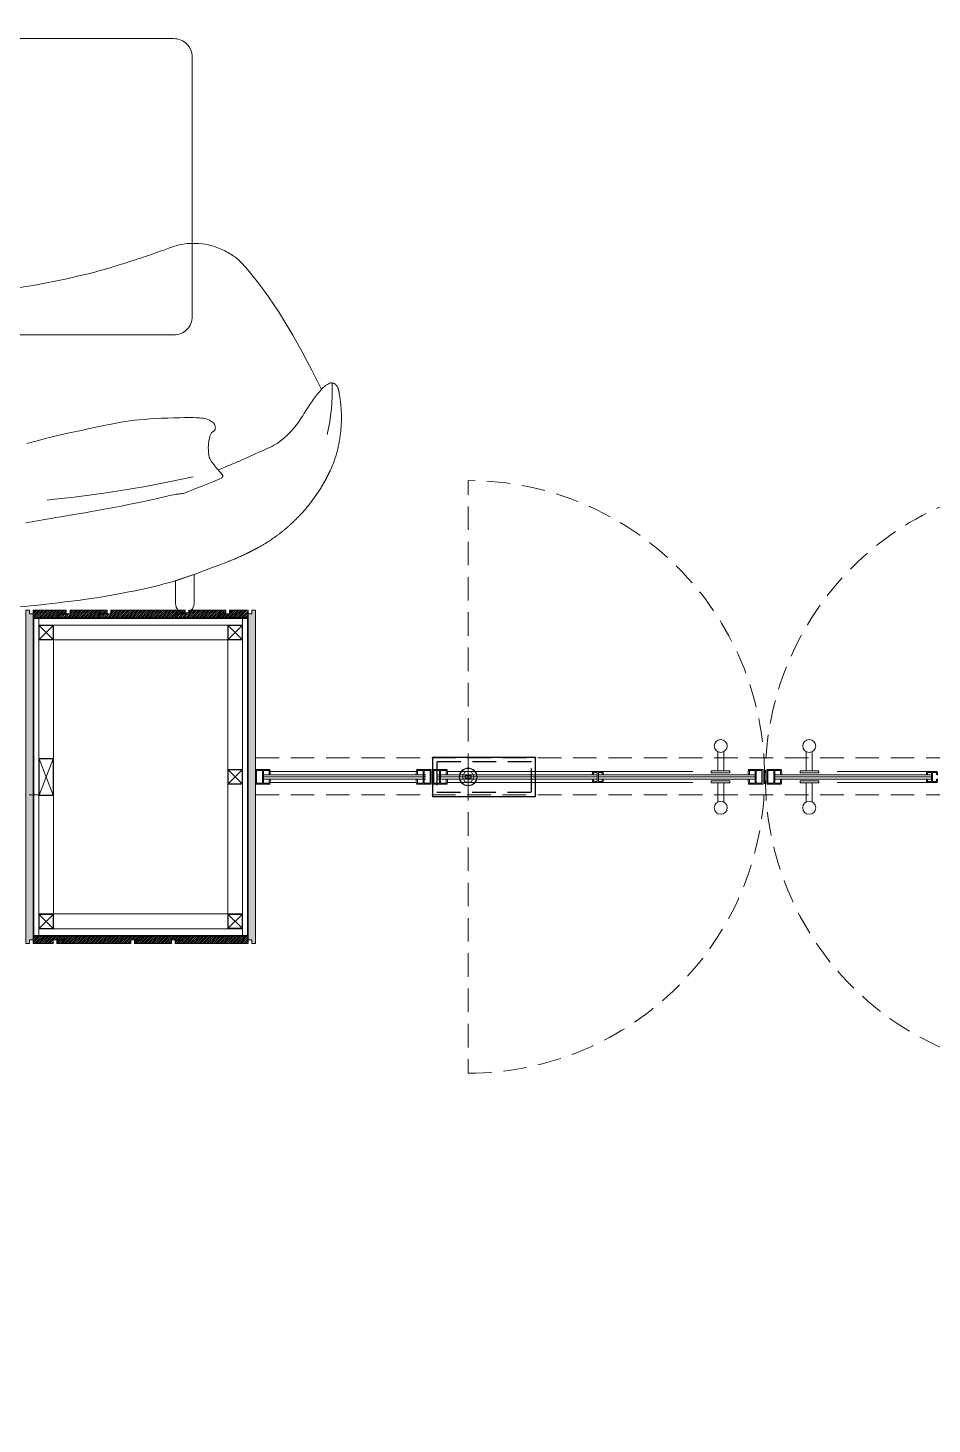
# Model space of a CAD drawing. Header units: centimetres. Extents: x 5488 to 20269, y -31398 to -19684.
# Drawn here: x 12848.1 to 13092.1, y -24178.9 to -23801.9 of the extents above; entities that cross this region are included whole.
import ezdxf

# ---------------------------------------------------------------- set-up
doc = ezdxf.new("R2010")
doc.units = ezdxf.units.CM
doc.linetypes.add('HIDDEN', pattern=[9.525, 6.35, -3.175])
doc.layers.add('0-LNS-VLF1', color=251, linetype='Continuous')
for name, color, linetype, lineweight in [('xxx_Auto_DIMENSION_INTERIOR', 33, 'Continuous', 0), ('xxx_Auto_Dograma_Cam', 153, 'Continuous', 0), ('xxx_Auto_Dograma_Metal', 157, 'Continuous', 0), ('xxx_Auto_Element_Dograma Metal', 211, 'Continuous', 20), ('xxx_Auto_Kaplama_Ahşap', 34, 'Continuous', 0), ('xxx_Auto_Kaplama_Ahşap Tarama', 16, 'Continuous', 5), ('xxx_Auto_Kaplama_Mermer', 43, 'Continuous', 13), ('xxx_Auto_Kaplama_Paslanmaz', 163, 'Continuous', 0), ('xxx_Auto_Kaplama_Siva Sap', 253, 'Continuous', 13), ('xxx_Auto_Konstruksiyon_Metal', 141, 'Continuous', 0), ('xxx_Auto_Mobilya_Ahsap', 34, 'Continuous', 20), ('xxx_Auto_Tefris_Silik', 252, 'Continuous', 13), ('xxx_Auto_Tefris_Tefris', 32, 'Continuous', 15)]:
    doc.layers.add(name, color=color, linetype=linetype, lineweight=lineweight)
doc.layers.add('xxx_Auto_Kaplama_Mermer Tarama', color=7, linetype='Continuous', lineweight=0, true_color=0xadadad)

# ---------------------------------------------------------------- blocks, each defined once
blk = doc.blocks.new('A$Cb3d25d0a')
at = {"layer": 'xxx_Auto_Konstruksiyon_Metal', "lineweight": 20}
h = blk.add_hatch(color=256, dxfattribs=at)
h.dxf.hatch_style = 1
h.paths.add_polyline_path([(2, 2), (2, -2), (-2, -2), (-2, 2)])
h.paths.add_polyline_path([(1.88, 1.88), (-1.88, 1.88), (-1.88, -1.88), (1.88, -1.88)], flags=16)
for points in [[(2, -2), (2, 2), (-2, 2), (-2, -2)], [(1.88, -1.88), (1.88, 1.88), (-1.88, 1.88), (-1.88, -1.88)]]:
    blk.add_lwpolyline(points, close=True, dxfattribs=at)
for points in [[(1.88, -1.88), (-1.88, 1.88)], [(1.88, 1.88), (-1.88, -1.88)]]:
    blk.add_lwpolyline(points, dxfattribs=at)
blk = doc.blocks.new('4X10 PROFİL')
at = {"layer": 'xxx_Auto_Konstruksiyon_Metal'}
h = blk.add_hatch(color=256, dxfattribs=at)
h.dxf.hatch_style = 1
h.paths.add_polyline_path([(6769.8, -31068.3), (6669.8, -31068.3), (6669.8, -31108.3), (6769.8, -31108.3)])
h.paths.add_polyline_path([(6768.8, -31107.3), (6670.8, -31107.3), (6670.8, -31069.3), (6768.8, -31069.3)], flags=16)
for p, q in [((6670.8, -31069.3), (6768.8, -31107.3)), ((6768.8, -31069.3), (6670.8, -31107.3))]:
    blk.add_line(p, q, dxfattribs=at)
for points in [[(6669.8, -31068.3), (6769.8, -31068.3), (6769.8, -31108.3), (6669.8, -31108.3)], [(6670.8, -31069.3), (6768.8, -31069.3), (6768.8, -31107.3), (6670.8, -31107.3)]]:
    blk.add_lwpolyline(points, close=True, dxfattribs=at)
blk = doc.blocks.new('gizliprofil_e')
at = {"layer": 'xxx_Auto_Element_Dograma Metal'}
for p, q in [((0.05, -2.3), (0.05, 1.1)), ((0.35, -2.3), (0.35, 1.1))]:
    blk.add_line(p, q, dxfattribs=at)
for points in [[(-1.7, -2.6), (2.2, -2.6), (2.2, 1.4), (-1.7, 1.4)], [(-1.5, 0.05), (-1.5, 0.05), (-1.5, 0.05), (-1.5, 1.1)], [(0.05, 1.1), (-1.5, 1.1)], [(0.35, -2.3), (1.9, -2.3), (1.9, 1.1), (0.35, 1.1)], [(-1.5, -1.25), (-1.5, -1.25), (-1.5, -1.25), (-1.5, -2.3)], [(-1.5, -2.3), (0.05, -2.3)]]:
    blk.add_lwpolyline(points, dxfattribs=at)
for centre, radius, start, end in [((3.52, 0.34), 5.32, 168.5228, 183.0808), ((-1.65, 0.24), 0.24, 230.6527, 307.686), ((2.75, -1.6), 4.56, 175.6886, 192.7072), ((-1.65, -1.44), 0.24, 52.3134, 129.3468)]:
    blk.add_arc(centre, radius, start, end, dxfattribs=at)
blk = doc.blocks.new('dograma_metal_orta')
at = {"layer": 'xxx_Auto_Element_Dograma Metal'}
for points in [[(-0.5, 1.5), (2.3, 1.5)], [(-0.3, -1.2), (0.75, -1.2), (0.75, 1.2), (-0.3, 1.2)], [(-0.3, 0.65), (-0.3, 0.65), (-0.3, 0.65), (-0.3, 1.2)], [(2.1, 1.2), (1.05, 1.2), (1.05, -1.2), (2.1, -1.2)], [(2.1, 0.65), (2.1, 0.65), (2.1, 0.65), (2.1, 1.2)], [(2.3, -1.5), (-0.5, -1.5)], [(-0.3, -0.65), (-0.3, -0.65), (-0.3, -0.65), (-0.3, -1.2)], [(2.1, -0.65), (2.1, -0.65), (2.1, -0.65), (2.1, -1.2)]]:
    blk.add_lwpolyline(points, dxfattribs=at)
for centre, radius, start, end in [((4.24, 0.52), 4.84, 168.2942, 178.3809), ((-0.45, 0.84), 0.24, 230.6527, 307.686), ((2.25, 0.84), 0.24, 232.314, 309.3473), ((-2.44, 0.52), 4.84, 1.6191, 11.7058), ((-0.45, -0.84), 0.24, 52.3134, 129.3468), ((4.24, -0.52), 4.84, 181.6185, 191.7052), ((2.25, -0.84), 0.24, 50.6532, 127.6866), ((-2.44, -0.52), 4.84, 348.2945, 358.3815)]:
    blk.add_arc(centre, radius, start, end, dxfattribs=at)
blk = doc.blocks.new('pivot sistemi')
at = {"layer": 'xxx_Auto_Dograma_Metal', "ltscale": 6.7}
for points in [[(6661.8, -33366.1), (6645.3, -33366.1), (6637.1, -33380.4), (6645.3, -33394.6), (6661.8, -33394.6), (6670, -33380.4)], [(6645.6, -33384), (6661.5, -33384), (6661.5, -33376.7), (6645.6, -33376.7)]]:
    blk.add_lwpolyline(points, close=True, dxfattribs=at)
for radius in [24, 23]:
    blk.add_circle((6653.5, -33380.4), radius, dxfattribs=at)
blk = doc.blocks.new('kulp')
at = {"layer": 'xxx_Auto_Element_Dograma Metal'}
for points in [[(2.5, -0.5), (2.5, 0), (-2.5, 0), (-2.5, -0.5), (2.5, -0.5)], [(-0.73, -5.69), (-0.73, -0.5)], [(0.87, -5.69), (0.87, -0.5)]]:
    blk.add_lwpolyline(points, dxfattribs=at)
at = {"layer": 'xxx_Auto_Kaplama_Ahşap'}
blk.add_circle((0.07, -7.25), 1.75, dxfattribs=at)
blk = doc.blocks.new('A$C85cc6fa7')
at = {"elevation": -91.32}
blk.add_lwpolyline([(-192.92, -1.8), (-192.92, -9.67), (-187.89, -7.98), (-187.92, -1.8, 1)], format="xyb", close=True, dxfattribs=at)
for points in [[(-200.3, -35.64), (-200.46, -35.82), (-200.57, -35.98), (-200.64, -36.12), (-200.66, -36.25), (-200.66, -36.36), (-200.63, -36.47), (-200.58, -36.56), (-200.52, -36.65), (-200.45, -36.74), (-200.38, -36.83), (-200.3, -36.92), (-200.22, -37.02), (-200.13, -37.12), (-200.03, -37.23), (-199.91, -37.36), (-199.79, -37.5), (-199.65, -37.65), (-199.51, -37.82), (-199.35, -38), (-199.19, -38.19), (-199.02, -38.39), (-198.85, -38.6), (-198.67, -38.82), (-198.5, -39.03), (-198.33, -39.25), (-198.16, -39.47), (-198, -39.69), (-197.85, -39.9), (-197.71, -40.1), (-197.58, -40.3), (-197.46, -40.48), (-197.35, -40.65), (-197.26, -40.8), (-197.19, -40.95), (-197.13, -41.09), (-197.07, -41.23), (-197.03, -41.38), (-196.99, -41.54), (-196.96, -41.73), (-196.92, -41.94), (-196.89, -42.18), (-196.86, -42.45), (-196.83, -42.74), (-196.81, -43.06), (-196.79, -43.39), (-196.78, -43.73), (-196.78, -44.08), (-196.79, -44.43), (-196.82, -44.79), (-196.85, -45.14), (-196.89, -45.48), (-196.95, -45.81), (-197.01, -46.13), (-197.07, -46.43), (-197.15, -46.71), (-197.22, -46.97), (-197.31, -47.2), (-197.39, -47.4), (-197.48, -47.58), (-197.57, -47.74), (-197.67, -47.87), (-197.76, -47.99), (-197.86, -48.09), (-197.96, -48.18), (-198.05, -48.26), (-198.15, -48.33), (-198.24, -48.39), (-198.33, -48.46), (-198.41, -48.54), (-198.48, -48.62), (-198.55, -48.72), (-198.6, -48.84), (-198.64, -48.98), (-198.67, -49.14), (-198.68, -49.32), (-198.67, -49.5), (-198.64, -49.7), (-198.58, -49.9), (-198.5, -50.1), (-198.39, -50.3), (-198.24, -50.49), (-198.07, -50.67), (-197.86, -50.84), (-197.64, -51), (-197.39, -51.16), (-197.12, -51.3), (-196.84, -51.43), (-196.54, -51.55), (-196.22, -51.65), (-195.87, -51.75), (-195.46, -51.83), (-194.96, -51.9), (-194.36, -51.95), (-193.63, -51.99), (-192.74, -52.01), (-191.68, -52.02), (-190.42, -52.01), (-189.01, -51.99), (-187.48, -51.95), (-185.87, -51.9), (-184.23, -51.83), (-182.59, -51.75), (-181.01, -51.65), (-179.51, -51.55), (-178.14, -51.43), (-176.86, -51.29), (-175.63, -51.14), (-174.43, -50.96), (-173.2, -50.76), (-171.92, -50.52), (-170.53, -50.26), (-169.02, -49.95), (-167.34, -49.61), (-165.53, -49.23), (-163.61, -48.83), (-161.64, -48.4), (-159.65, -47.96), (-157.67, -47.52), (-155.75, -47.07), (-153.91, -46.63), (-152.2, -46.2), (-150.62, -45.78), (-149.16, -45.38), (-147.83, -45)], [(-147.54, -23.65), (-148.39, -23.78), (-149.26, -23.92), (-150.17, -24.07), (-151.12, -24.24), (-152.13, -24.42), (-153.22, -24.61), (-154.39, -24.81), (-155.66, -25.02), (-157.01, -25.25), (-158.47, -25.49), (-160.01, -25.74), (-161.66, -26.02), (-163.41, -26.32), (-165.26, -26.65), (-167.21, -27), (-169.23, -27.38), (-171.27, -27.76), (-173.3, -28.15), (-175.28, -28.54), (-177.16, -28.92), (-178.91, -29.28), (-180.5, -29.62), (-181.88, -29.93), (-183.07, -30.2), (-184.09, -30.44), (-184.97, -30.66), (-185.71, -30.84), (-186.33, -30.99), (-186.87, -31.12), (-187.34, -31.21), (-187.75, -31.28), (-188.12, -31.32), (-188.45, -31.36), (-188.76, -31.38), (-189.06, -31.41), (-189.36, -31.44), (-189.66, -31.49), (-189.98, -31.55), (-190.34, -31.65), (-190.8, -31.81), (-191.45, -32.06), (-192.37, -32.42), (-193.63, -32.93), (-195.32, -33.62), (-197.52, -34.51), (-200.3, -35.64)], [(-153.31, -29.76), (-154.47, -29.88), (-160.54, -30.55), (-166.61, -31.36), (-169.82, -31.83), (-179.82, -33.45), (-186.08, -34.65), (-192.65, -36.07)]]:
    blk.add_lwpolyline(points)
blk.add_rational_spline([(-230.4, -61.37), (-231.22, -61.17), (-231.86, -60.23), (-232.04, -58.95), (-233.32, -52.41), (-232.78, -45.77), (-230.47, -39.52), (-226.48, -29.9), (-219.33, -21.93), (-210.21, -16.92), (-209.16, -16.36), (-208.11, -15.82), (-207.04, -15.3), (-202.09, -12.89), (-196.81, -11.18), (-191.49, -9.13), (-185.26, -6.99), (-178.98, -5.61), (-172.65, -4.45), (-163.9, -2.8), (-154.69, -1.64), (-145.46, -0.97), (-135.7, -0.28), (-135.92, -0.14), (-0.67, 0), (105.96, -0.14), (115.74, -0.28), (125.5, -0.97), (134.73, -1.64), (143.93, -2.8), (153.04, -4.45), (159.02, -5.61), (165.3, -6.99), (171.52, -9.31), (176.85, -11.18), (182.12, -12.89), (187.08, -15.3), (188.15, -15.82), (189.2, -16.36), (190.25, -16.92), (199.37, -21.93), (206.51, -29.9), (210.5, -39.52), (212.7, -45.79), (213.23, -52.41), (212.07, -58.95), (211.89, -60.23), (211.26, -61.17), (210.44, -61.37)], [1, 1, 1, 1, 0.975140189913, 0.975140189913, 1, 1, 1, 1, 1, 1, 1, 1, 1, 1, 1, 1, 1, 1, 1, 1, 1, 1, 1, 1, 1, 1, 1, 1, 1, 1, 1, 1, 1, 1, 1, 1, 1, 1, 1, 1, 1, 0.978284231386, 0.978284231386, 1, 1, 1, 1], degree=3, knots=[0, 0, 0, 0, 1, 1, 1, 1.547896, 1.547896, 1.547896, 2.547896, 2.547896, 2.547896, 3.547896, 3.547896, 3.547896, 4.547896, 4.547896, 4.547896, 5.547896, 5.547896, 5.547896, 6.547896, 6.547896, 6.547896, 7.547896, 7.547896, 7.547896, 8.547896, 8.547896, 8.547896, 9.547896, 9.547896, 9.547896, 10.547896, 10.547896, 10.547896, 11.547896, 11.547896, 11.547896, 12.547896, 12.547896, 12.547896, 13.547896, 13.547896, 13.547896, 14.059772, 14.059772, 14.059772, 15.059772, 15.059772, 15.059772, 15.059772])
for points, knots in [([(-230.4, -61.37), (-230.29, -61.39), (-230.19, -61.32), (-230.16, -61.21), (-230.16, -61.21), (-230.16, -61.22), (-230.16, -61.22), (-230.16, -61.33), (-230.06, -61.41), (-229.96, -61.4), (-229.62, -61.39), (-229.28, -61.25), (-228.98, -60.99), (-228.72, -60.85), (-228.46, -60.7), (-228.22, -60.53), (-227.94, -60.31), (-227.68, -60.05), (-227.44, -59.78), (-225.82, -58.03), (-224.49, -56.05), (-223.22, -54.05), (-222.36, -52.7), (-221.52, -51.35), (-220.55, -50.07), (-218.89, -47.87), (-216.84, -45.88), (-214.45, -44.54), (-213.75, -44.15), (-213.03, -43.82), (-212.3, -43.49), (-209.93, -42.42), (-207.56, -41.36), (-205.19, -40.3), (-205.19, -40.3), (-205.19, -40.3), (-205.19, -40.3), (-203.8, -39.7), (-202.41, -39.11), (-201.02, -38.52), (-200.49, -38.31), (-199.96, -38.11), (-199.43, -37.9)], [0, 0, 0, 0, 1, 1, 1, 2, 2, 2, 3, 3, 3, 4, 4, 4, 5, 5, 5, 6, 6, 6, 7, 7, 7, 8, 8, 8, 9, 9, 9, 10, 10, 10, 11, 11, 11, 12, 12, 12, 13, 13, 13, 13.545458, 13.545458, 13.545458, 13.545458]), ([(205.46, -57.32), (205.45, -57.39), (205.44, -57.46), (205.43, -57.53), (205.4, -57.77), (205.37, -58.02), (205.33, -58.27), (205.19, -59.06), (205.01, -59.84), (204.79, -60.62), (204.61, -61.26), (204.4, -61.9), (204.18, -62.53), (200.24, -74), (194.05, -84.57), (185.96, -93.61), (185.23, -94.47), (184.46, -95.08), (183.63, -95.65), (182.65, -96.32), (181.59, -96.92), (180.49, -97.43), (179.3, -97.96), (178.05, -98.38), (176.77, -98.66), (175.68, -98.9), (174.56, -99.03), (173.44, -99.07), (172.45, -99.09), (171.47, -99.04), (170.49, -98.91), (169.43, -98.77), (168.38, -98.53), (167.36, -98.2), (166.8, -98.02), (166.25, -97.82), (165.71, -97.61), (164.45, -97.15), (163.19, -96.69), (161.92, -96.24), (160.11, -95.61), (158.29, -94.99), (156.45, -94.4), (155.41, -93.96), (154.01, -93.52), (152.6, -93.11), (149.77, -92.27), (146.93, -91.5), (144.06, -90.79), (134.44, -88.41), (124.63, -86.66), (114.76, -85.86), (110.2, -85.49), (105.63, -85.32), (101.06, -85.12), (2.58, -85.04), (0.95, -84.96), (-0.67, -84.88), (-2.3, -84.96), (-3.93, -85.04), (-131.02, -85.12), (-135.59, -85.32), (-130.17, -85.49), (-134.73, -85.86), (-144.6, -86.66), (-154.4, -88.41), (-164.02, -90.79), (-166.89, -91.5), (-169.74, -92.27), (-172.21, -93.11), (-173.62, -93.52), (-175.02, -93.96), (-176.42, -94.4), (-178.25, -94.99), (-180.07, -95.61), (-181.89, -96.24), (-183.15, -96.69), (-184.42, -97.15), (-185.67, -97.61), (-186.22, -97.82), (-186.76, -98.02), (-187.32, -98.2), (-188.34, -98.53), (-189.39, -98.77), (-190.45, -98.91), (-191.43, -99.04), (-192.42, -99.09), (-193.4, -99.07), (-194.52, -99.03), (-195.64, -98.9), (-196.74, -98.66), (-198.01, -98.38), (-199.26, -97.96), (-200.45, -97.43), (-201.55, -96.92), (-202.61, -96.32), (-203.59, -95.65), (-204.42, -95.08), (-205.19, -94.47), (-205.93, -93.61), (-214.01, -84.57), (-220.2, -74), (-227.31, -59.65)], [0, 0, 0, 0, 0.109097, 0.109097, 0.109097, 1.109097, 1.109097, 1.109097, 2.109097, 2.109097, 2.109097, 3.109097, 3.109097, 3.109097, 4.109097, 4.109097, 4.109097, 5.109097, 5.109097, 5.109097, 6.109097, 6.109097, 6.109097, 7.109097, 7.109097, 7.109097, 8.109097, 8.109097, 8.109097, 9.109097, 9.109097, 9.109097, 10.109097, 10.109097, 10.109097, 11.109097, 11.109097, 11.109097, 12.109097, 12.109097, 12.109097, 13.109097, 13.109097, 13.109097, 14.109097, 14.109097, 14.109097, 15.109097, 15.109097, 15.109097, 16.109097, 16.109097, 16.109097, 17.109097, 17.109097, 17.109097, 18.109097, 18.109097, 18.109097, 19.109097, 19.109097, 19.109097, 20.109097, 20.109097, 20.109097, 21.109097, 21.109097, 21.109097, 22.109097, 22.109097, 22.109097, 23.109097, 23.109097, 23.109097, 24.109097, 24.109097, 24.109097, 25.109097, 25.109097, 25.109097, 26.109097, 26.109097, 26.109097, 27.109097, 27.109097, 27.109097, 28.109097, 28.109097, 28.109097, 29.109097, 29.109097, 29.109097, 30.109097, 30.109097, 30.109097, 31.109097, 31.109097, 31.109097, 32.109097, 32.109097, 32.109097, 33.109097, 33.109097, 33.109097, 33.109097])]:
    blk.add_open_spline(points, degree=3, knots=knots)
blk.add_open_spline([(-230.16, -61.21), (-230.36, -56.59), (-229.92, -51.95), (-228.86, -47.44)], degree=3)

msp = doc.modelspace()

# ---------------------------------------------------------------- hatches: boundary and pattern name
at = {"layer": 'xxx_Auto_Kaplama_Ahşap Tarama'}
h = msp.add_hatch(dxfattribs=at)
h.set_pattern_fill('AR-CONC', color=256, scale=0.5)
h.set_pattern_definition([(50, (809.53, -3617.59), (91.09233, -7.96954), [9.525, -104.775]), (355, (809.53, -3617.59), (-17.6217, 95.52842), [7.62, -83.8203]), (100.45144, (817.12, -3618.255), (73.47062, 87.55888), [8.095, -89.04512]), (46.1842, (809.53, -3592.19), (135.5395, -21.02116), [14.2875, -157.1625]), (96.63556, (820.83, -3593.94), (118.70207, 123.71306), [12.1425, -133.5678]), (351.18415, (809.53, -3592.19), (118.70207, 123.71306), [11.43, -125.72987]), (21, (822.23, -3598.54), (75.8072, -51.1326), [9.525, -104.775]), (326, (822.23, -3598.54), (30.901, 92.09398), [7.62, -83.82]), (71.45144, (828.55, -3602.8), (106.7082, 40.96138), [8.095, -89.04497]), (37.5, (809.53, -3617.59), (1.5443, 42.27752), [0, -82.804, 0, -85.09, 0, -84.1375]), (7.5, (809.53, -3617.59), (33.40983, 50.09029), [0, -48.514, 0, -80.899, 0, -32.0675]), (327.5, (781.21, -3617.59), (67.795298, -2.864372), [0, -31.75, 0, -99.06, 0, -131.445]), (317.5, (768.51, -3617.59), (74.06459, 12.71325), [0, -41.275, 0, -65.786, 0, -93.345])])
edge = h.paths.add_edge_path()
edge.add_line((9312.93, -27555.32), (9330.63, -27555.32))
edge.add_arc((9330.63, -27548.32), 7, 270, 349.5592)
edge.add_arc((-12655703.85, 2009176.56), 12827763.88, 350.864209315, 350.864469123)
edge.add_line((9346.75, -27492.16), (9332.45, -27492.16))
edge.add_line((9332.45, -27492.16), (9332.45, -27061.1))
edge.add_line((9332.45, -27061.1), (9346.75, -27061.1))
edge.add_arc((-12660642.43, -2064524.01), 12832765.91, 9.135530923, 9.13579064)
edge.add_arc((9330.63, -27004.94), 7, 10.4408, 90)
edge.add_line((9330.63, -26997.94), (9312.93, -26997.94))
edge.add_arc((9312.93, -27004.94), 7, 90, 170.4864)
edge.add_arc((10864.46, -27276.63), 1582.14, 170.06944, 189.93056)
edge.add_arc((9312.93, -27548.32), 7, 189.5136, 270)
at = {"layer": 'xxx_Auto_Kaplama_Ahşap Tarama', "true_color": 0xcba65d}
h = msp.add_hatch(dxfattribs=at)
h.set_pattern_fill('JIS_WOOD', color=43, scale=0.5)
h.set_pattern_definition([(45, (-14921.84782, 0), (-0.2499999996, 0.2499999996), [])])
h.paths.add_polyline_path([(12849.48, -23959.17), (12849.48, -23961.18), (12856.43, -23961.18), (12856.43, -23960.07), (12858.43, -23960.07), (12858.43, -23959.17)])
h = msp.add_hatch(dxfattribs=at)
h.set_pattern_fill('JIS_WOOD', color=43, scale=0.5)
h.set_pattern_definition([(45, (6848.57595, -1276.23834), (-0.2499999996, 0.2499999996), [])])
h.paths.add_polyline_path([(12859.43, -23960.18), (12856.43, -23960.18), (12856.43, -23961.18), (12856.75, -23961.18), (12867.43, -23961.18), (12867.43, -23960.07), (12869.43, -23960.07), (12869.43, -23959.17), (12859.43, -23959.17)])
h = msp.add_hatch(dxfattribs=at)
h.set_pattern_fill('JIS_WOOD', color=43, scale=0.5)
h.set_pattern_definition([(45, (-14889.8065, 0), (-0.2499999996, 0.2499999996), [])])
h.paths.add_polyline_path([(12870.43, -23960.18), (12867.43, -23960.18), (12867.43, -23961.18), (12867.75, -23961.18), (12888.47, -23961.18), (12888.47, -23960.07), (12890.47, -23960.07), (12890.47, -23959.17), (12870.43, -23959.17)])
h = msp.add_hatch(dxfattribs=at)
h.set_pattern_fill('JIS_WOOD', color=43, scale=0.5)
h.set_pattern_definition([(45, (6880.61725, -1276.23834), (-0.2499999996, 0.2499999996), [])])
h.paths.add_polyline_path([(12891.48, -23960.18), (12888.48, -23960.18), (12888.48, -23961.18), (12888.8, -23961.18), (12899.47, -23961.18), (12899.47, -23960.07), (12901.47, -23960.07), (12901.47, -23959.17), (12891.48, -23959.17)])
h = msp.add_hatch(dxfattribs=at)
h.set_pattern_fill('JIS_WOOD', color=43, scale=0.5)
h.set_pattern_definition([(45, (6827.6201, -1276.23543), (-0.2499999996, 0.2499999996), [])])
h.paths.add_polyline_path([(12902.47, -23960.17), (12899.47, -23960.17), (12899.47, -23961.17), (12899.79, -23961.17), (12907.48, -23961.17), (12907.48, -23959.17), (12902.47, -23959.17)])
h = msp.add_hatch(dxfattribs=at)
h.set_pattern_fill('JIS_WOOD', color=43, scale=0.5)
h.set_pattern_definition([(45, (6827.26144, -1364.2336), (-0.2499999996, 0.2499999996), [])])
h.paths.add_polyline_path([(12854.84, -24048.17), (12857.83, -24048.17), (12857.83, -24047.17), (12857.52, -24047.17), (12849.49, -24047.17), (12849.49, -24049.17), (12854.84, -24049.17)])
h = msp.add_hatch(dxfattribs=at)
h.set_pattern_fill('JIS_WOOD', color=43, scale=0.5)
h.set_pattern_definition([(45, (6848.2614, -1364.2336), (-0.2499999996, 0.2499999996), [])])
h.paths.add_polyline_path([(12875.84, -24048.17), (12878.83, -24048.17), (12878.83, -24047.17), (12878.52, -24047.17), (12857.84, -24047.17), (12857.83, -24048.27), (12855.84, -24048.27), (12855.84, -24049.17), (12875.84, -24049.17)])
h = msp.add_hatch(dxfattribs=at)
h.set_pattern_fill('JIS_WOOD', color=43, scale=0.5)
h.set_pattern_definition([(45, (6859.25896, -1364.2365), (-0.2499999996, 0.2499999996), [])])
h.paths.add_polyline_path([(12886.83, -24048.17), (12889.83, -24048.17), (12889.83, -24047.17), (12889.51, -24047.17), (12878.83, -24047.17), (12878.83, -24048.27), (12876.83, -24048.27), (12876.83, -24049.17), (12886.83, -24049.17)])
h = msp.add_hatch(dxfattribs=at)
h.set_pattern_fill('JIS_WOOD', color=43, scale=0.5)
h.set_pattern_definition([(45, (6864.09444, -1364.2365), (-0.2499999996, 0.2499999996), [])])
h.paths.add_polyline_path([(12907.47, -24047.17), (12903.47, -24047.17), (12889.83, -24047.17), (12889.83, -24048.27), (12887.83, -24048.27), (12887.83, -24049.17), (12907.47, -24049.17)])
at = {"layer": 'xxx_Auto_Kaplama_Mermer Tarama'}
h = msp.add_hatch(dxfattribs=at)
h.set_pattern_fill('AR-CONC', color=241, scale=0.01)
h.set_pattern_definition([(50, (6749.1557, -1364.2366), (1.82184669, -0.15939086), [0.1905, -2.0955]), (355, (6749.1557, -1364.2366), (-0.35243421, 1.91056845), [0.1524, -1.67640584]), (100.451445, (6749.3075, -1364.2498), (1.46941247, 1.75117752), [0.16190009, -1.78090245]), (46.1842, (6749.1557, -1363.7286), (2.7107904, -0.42042328), [0.28575, -3.14325]), (96.635558, (6749.3816, -1363.7636), (2.37404134, 2.47426125), [0.24285023, -2.67135608]), (351.184151, (6749.1557, -1363.7286), (2.37404134, 2.47426125), [0.22859967, -2.51459732]), (21, (6749.4097, -1363.8556), (1.51614391, -1.02265198), [0.1905, -2.0955]), (326, (6749.4097, -1363.8556), (0.61802028, 1.84187966), [0.1524, -1.6764]), (71.451445, (6749.536, -1363.9408), (2.13416419, 0.81922769), [0.16190009, -1.78089938]), (37.5, (6749.1557, -1364.23656), (0.030886033, 0.845550389), [0, -1.65608, 0, -1.7018, 0, -1.68275]), (7.5, (6749.1557, -1364.2366), (0.668196625, 1.001805748), [0, -0.97028, 0, -1.61798, 0, -0.64135]), (327.5, (6748.5893, -1364.23656), (1.355905952, -0.05728744), [0, -0.635, 0, -1.9812, 0, -2.6289]), (317.5, (6748.3353, -1364.2366), (1.481291814, 0.25426491), [0, -0.8255, 0, -1.31572, 0, -1.8669])])
h.paths.add_polyline_path([(12847.49, -24049.17), (12848.49, -24049.17), (12848.49, -24048.17), (12849.49, -24048.17), (12849.49, -24047.17), (12849.49, -23961.17), (12849.49, -23961.17), (12849.49, -23960.17), (12848.49, -23960.17), (12848.49, -23959.17), (12847.49, -23959.17)])
h = msp.add_hatch(dxfattribs=at)
h.set_pattern_fill('AR-CONC', color=241, scale=0.01)
h.set_pattern_definition([(50, (6864.1045, -1353.1442), (1.82184669, -0.15939086), [0.1905, -2.0955]), (355, (6864.1045, -1353.1442), (-0.35243421, 1.91056845), [0.1524, -1.67640584]), (100.451445, (6864.2564, -1353.1575), (1.46941247, 1.75117752), [0.16190009, -1.78090245]), (46.1842, (6864.1045, -1352.6362), (2.7107904, -0.42042328), [0.28575, -3.14325]), (96.635558, (6864.3304, -1352.6712), (2.37404134, 2.47426125), [0.24285023, -2.67135608]), (351.184151, (6864.1045, -1352.6362), (2.37404134, 2.47426125), [0.22859967, -2.51459732]), (21, (6864.3585, -1352.7632), (1.51614391, -1.02265198), [0.1905, -2.0955]), (326, (6864.3585, -1352.7632), (0.61802028, 1.84187966), [0.1524, -1.6764]), (71.451445, (6864.4849, -1352.8484), (2.13416419, 0.81922769), [0.16190009, -1.78089938]), (37.5, (6864.10455, -1353.1442), (0.030886033, 0.845550389), [0, -1.65608, 0, -1.7018, 0, -1.68275]), (7.5, (6864.10455, -1353.1442), (0.668196625, 1.001805748), [0, -0.97028, 0, -1.61798, 0, -0.64135]), (327.5, (6863.5381, -1353.1442), (1.355905952, -0.05728744), [0, -0.635, 0, -1.9812, 0, -2.6289]), (317.5, (6863.2841, -1353.1442), (1.481291814, 0.25426491), [0, -0.8255, 0, -1.31572, 0, -1.8669])])
h.paths.add_polyline_path([(12909.48, -23959.17), (12908.48, -23959.17), (12908.48, -23960.17), (12907.48, -23960.17), (12907.48, -23961.17), (12907.48, -24047.17), (12907.48, -24047.17), (12907.48, -24048.17), (12908.48, -24048.17), (12908.48, -24049.17), (12909.48, -24049.17)])

# ---------------------------------------------------------------- linework, layer by layer
at = {"layer": '0-LNS-VLF1'}
msp.add_lwpolyline([(12985.09, -23998.92), (12957.29, -23998.92), (12957.29, -24009.42), (12985.09, -24009.42)], close=True, dxfattribs=at)
at = {"layer": '0-LNS-VLF1', "linetype": 'HIDDEN'}
msp.add_lwpolyline([(12983.94, -24000.07), (12958.44, -24000.07), (12958.44, -24008.27), (12983.94, -24008.27)], close=True, dxfattribs=at)
at = {"layer": 'xxx_Auto_DIMENSION_INTERIOR'}
msp.add_lwpolyline([(12909.49, -23999.17), (12909.49, -24009.17)], dxfattribs=at)
at = {"layer": 'xxx_Auto_Dograma_Cam'}
for points in [[(12955.49, -24003.57), (12911.64, -24003.57)], [(12955.49, -24004.17), (12911.64, -24004.17)], [(12958.69, -24003.57), (13001.74, -24003.57)], [(12958.69, -24004.17), (13001.74, -24004.17)], [(13044.34, -24003.57), (13002.04, -24003.57)], [(13044.34, -24004.17), (13002.04, -24004.17)], [(13049.65, -24003.57), (13091.95, -24003.57)], [(13049.65, -24004.17), (13091.95, -24004.17)], [(12955.49, -24004.77), (12911.64, -24004.77)], [(12958.69, -24004.77), (13001.74, -24004.77)], [(13044.34, -24004.77), (13002.04, -24004.77)], [(13049.65, -24004.77), (13091.95, -24004.77)]]:
    msp.add_lwpolyline(points, dxfattribs=at)
at = {"layer": 'xxx_Auto_Dograma_Metal'}
for points in [[(12952.89, -24002.67), (12913.47, -24002.67)], [(12961.29, -24002.67), (13000.49, -24002.67)], [(13027.49, -24002.67), (13003.29, -24002.67)], [(13066.5, -24002.67), (13090.7, -24002.67)], [(12952.89, -24005.67), (12913.48, -24005.67)], [(12961.29, -24005.67), (13000.49, -24005.67)], [(13027.49, -24005.67), (13003.39, -24005.67)], [(13066.5, -24005.67), (13090.7, -24005.67)]]:
    msp.add_lwpolyline(points, dxfattribs=at)
at = {"layer": 'xxx_Auto_Kaplama_Ahşap'}
for points in [[(12849.48, -23961.18), (12856.43, -23961.18), (12856.43, -23960.07), (12858.43, -23960.07), (12858.43, -23959.17), (12849.48, -23959.17)], [(12859.43, -23960.18), (12856.43, -23960.18), (12856.43, -23961.18), (12856.75, -23961.18), (12867.43, -23961.18), (12867.43, -23960.07), (12869.43, -23960.07), (12869.43, -23959.17), (12859.43, -23959.17)], [(12870.43, -23960.18), (12867.43, -23960.18), (12867.43, -23961.18), (12867.75, -23961.18), (12888.47, -23961.18), (12888.47, -23960.07), (12890.47, -23960.07), (12890.47, -23959.17), (12870.43, -23959.17)], [(12891.48, -23960.18), (12888.48, -23960.18), (12888.48, -23961.18), (12888.8, -23961.18), (12899.47, -23961.18), (12899.47, -23960.07), (12901.47, -23960.07), (12901.47, -23959.17), (12891.48, -23959.17)], [(12902.47, -23960.17), (12899.47, -23960.17), (12899.47, -23961.17), (12899.79, -23961.17), (12907.48, -23961.17), (12907.48, -23959.17), (12902.47, -23959.17)], [(12854.84, -24048.17), (12857.83, -24048.17), (12857.83, -24047.17), (12857.52, -24047.17), (12849.49, -24047.17), (12849.49, -24049.17), (12854.84, -24049.17)], [(12875.84, -24048.17), (12878.83, -24048.17), (12878.83, -24047.17), (12878.52, -24047.17), (12857.84, -24047.17), (12857.83, -24048.27), (12855.84, -24048.27), (12855.84, -24049.17), (12875.84, -24049.17)], [(12886.83, -24048.17), (12889.83, -24048.17), (12889.83, -24047.17), (12889.51, -24047.17), (12878.83, -24047.17), (12878.83, -24048.27), (12876.83, -24048.27), (12876.83, -24049.17), (12886.83, -24049.17)], [(12907.47, -24047.17), (12903.47, -24047.17), (12903.47, -24047.17), (12889.83, -24047.17), (12889.83, -24048.27), (12887.83, -24048.27), (12887.83, -24049.17), (12907.47, -24049.17)]]:
    msp.add_lwpolyline(points, close=True, dxfattribs=at)
at = {"layer": 'xxx_Auto_Kaplama_Mermer'}
for points in [[(12849.49, -24048.17), (12848.49, -24048.17), (12848.49, -24049.17), (12847.49, -24049.17), (12847.49, -23959.17), (12848.49, -23959.17), (12848.49, -23960.17), (12849.49, -23960.17)], [(12907.48, -23960.17), (12908.48, -23960.17), (12908.48, -23959.17), (12909.48, -23959.17), (12909.48, -24049.17), (12908.48, -24049.17), (12908.48, -24048.17), (12907.48, -24048.17)]]:
    msp.add_lwpolyline(points, close=True, dxfattribs=at)
at = {"layer": 'xxx_Auto_Kaplama_Siva Sap'}
for points in [[(12850.98, -24046.98), (12850.98, -23961.36), (12849.68, -23961.36), (12849.68, -24046.98)], [(12905.99, -23961.37), (12905.99, -23963.17), (12850.98, -23963.16), (12850.98, -23961.36)], [(12905.99, -23961.36), (12905.99, -24046.98), (12907.29, -24046.98), (12907.29, -23961.36)], [(12905.99, -24046.97), (12905.99, -24045.17), (12850.98, -24045.18), (12850.98, -24046.98)]]:
    msp.add_lwpolyline(points, close=True, dxfattribs=at)
at = {"layer": 'xxx_Auto_Konstruksiyon_Metal'}
msp.add_lwpolyline([(12854.98, -23967.17), (12901.99, -23967.17), (12901.99, -24041.18), (12854.98, -24041.18)], close=True, dxfattribs=at)
at = {"layer": 'xxx_Auto_Tefris_Silik', "linetype": 'HIDDEN'}
for points in [[(12966.89, -24004.17), (12966.89, -23924.17)], [(12909.49, -23999.01), (13184.49, -23999.01)], [(12966.89, -24004.17), (12966.89, -24084.17)], [(12572.17, -24009.01), (12850.83, -24009.01)], [(12909.49, -24009.01), (13184.49, -24009.01)]]:
    msp.add_lwpolyline(points, dxfattribs=at)
for centre, radius, start, end in [((12966.89, -24004.17), 80, 0, 89.9999), ((13127.05, -24004.15), 79.96, 89.9653, 180.0131), ((12966.89, -24004.17), 80, 270.0001, 0), ((13127.05, -24004.19), 79.96, 179.9869, 270.0347)]:
    msp.add_arc(centre, radius, start, end, dxfattribs=at)
at = {"layer": 'xxx_Auto_Tefris_Tefris'}
msp.add_lwpolyline([(12817.44, -23804.84), (12887.44, -23804.84, -0.414214), (12892.44, -23809.84), (12892.44, -23879.84, -0.414214), (12887.44, -23884.84), (12817.44, -23884.84, -0.414214), (12812.44, -23879.84), (12812.44, -23809.84, -0.414214)], format="xyb", close=True, dxfattribs=at)

# ---------------------------------------------------------------- block references
at = {"xscale": -1}
msp.add_blockref('gizliprofil_e', (12911.69, -24003.57), dxfattribs=at)
msp.add_blockref('gizliprofil_e', (12954.69, -24003.57))
for name, p, rotation in [('gizliprofil_e', (12959.49, -24004.77), 180), ('dograma_metal_orta', (13002.79, -24004.17), 179.9999999999999), ('gizliprofil_e', (13049.7, -24004.77), 180)]:
    msp.add_blockref(name, p, dxfattribs=dict(rotation=rotation))
at = {"xscale": -1, "rotation": 180}
for name, p in [('gizliprofil_e', (13044.29, -24004.77)), ('dograma_metal_orta', (13091.2, -24004.17))]:
    msp.add_blockref(name, p, dxfattribs=at)
at = {"layer": 'xxx_Auto_Kaplama_Ahşap', "xscale": 0.1, "yscale": 0.1, "zscale": 0.1}
msp.add_blockref('pivot sistemi', (12301.54, -20666.14), dxfattribs=at)
at = {"layer": 'xxx_Auto_Kaplama_Paslanmaz', "xscale": -1, "rotation": 180}
msp.add_blockref('kulp', (13034.99, -24003.07), dxfattribs=at)
at = {"layer": 'xxx_Auto_Kaplama_Paslanmaz', "rotation": 180}
msp.add_blockref('kulp', (13059, -24003.07), dxfattribs=at)
at = {"layer": 'xxx_Auto_Kaplama_Paslanmaz'}
msp.add_blockref('kulp', (13034.99, -24005.27), dxfattribs=at)
at = {"layer": 'xxx_Auto_Kaplama_Paslanmaz', "xscale": -1}
msp.add_blockref('kulp', (13059, -24005.27), dxfattribs=at)
at = {"layer": 'xxx_Auto_Konstruksiyon_Metal', "color": 0}
for p in [(12852.98, -23965.17), (12853.01, -24043.18)]:
    msp.add_blockref('A$Cb3d25d0a', p, dxfattribs=at)
at = {"layer": 'xxx_Auto_Konstruksiyon_Metal', "color": 0, "rotation": 180}
for p in [(12903.99, -23965.17), (12903.99, -24004.17), (12903.99, -24043.17)]:
    msp.add_blockref('A$Cb3d25d0a', p, dxfattribs=at)
at = {"layer": 'xxx_Auto_Mobilya_Ahsap', "xscale": -0.1, "yscale": 0.1, "zscale": 0.1, "rotation": 270}
msp.add_blockref('4X10 PROFİL', (15961.81, -24676.15), dxfattribs=at)
at = {"layer": 'xxx_Auto_Tefris_Tefris', "rotation": 180}
msp.add_blockref('A$C85cc6fa7', (12699.98, -23959.18), dxfattribs=at)

doc.saveas('drawing.dxf')
